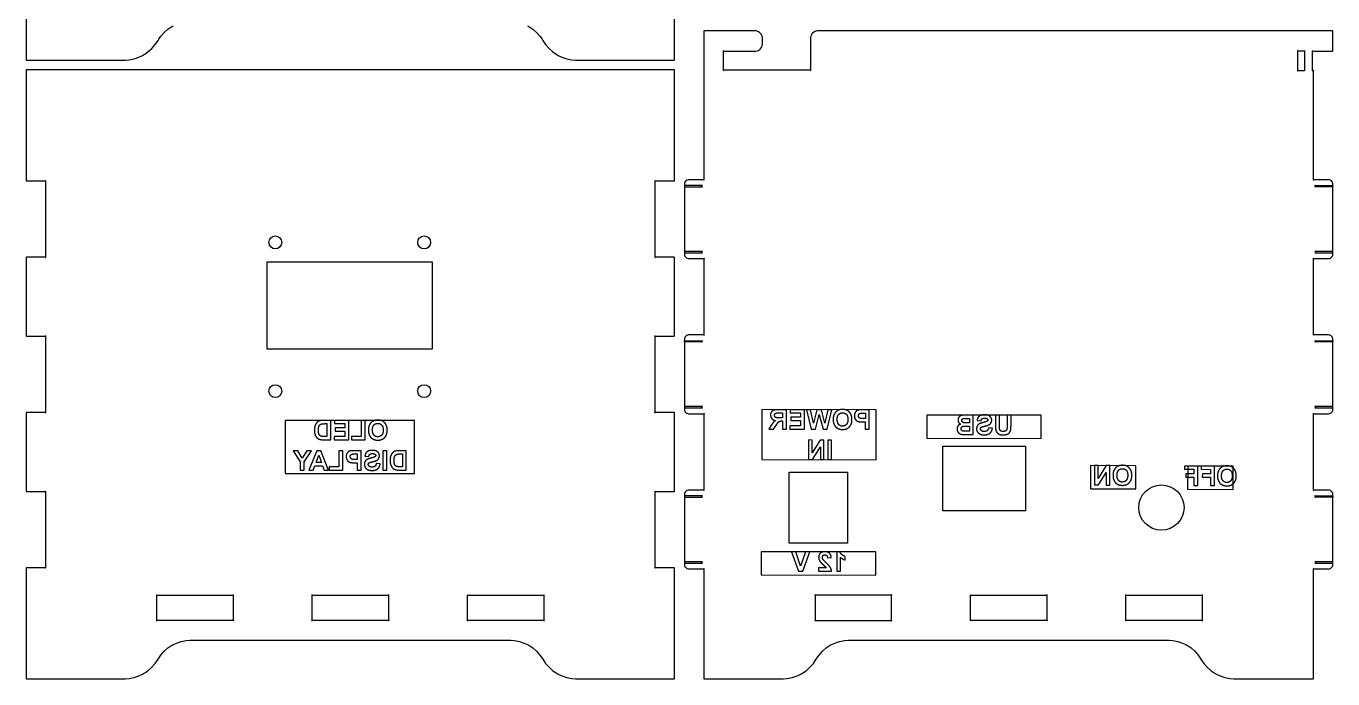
# Model space of a CAD drawing. Header units: millimetres. Extents: x 10 to 212, y 10 to 409.
# Drawn here: x 10 to 211.9, y 10 to 111 of the extents above; entities that cross this region are included whole.
import ezdxf

# ---------------------------------------------------------------- set-up
doc = ezdxf.new("R2010")
doc.units = ezdxf.units.MM
doc.layers.get('0').update_dxf_attribs({"linetype": 'CONTINUOUS'})

msp = doc.modelspace()

# ---------------------------------------------------------------- linework, layer by layer
for p, q in [((127.46, 51.63), (126.19, 51.63)), ((126.39, 51.13), (126.86, 51.13)), ((126.86, 51.13), (126.86, 50.36)), ((127.46, 48.63), (127.46, 51.63)), ((130.26, 51.63), (128.04, 51.63)), ((128.04, 51.63), (128.04, 51.12)), ((128.04, 51.12), (129.66, 51.12)), ((129.66, 51.12), (129.65, 50.46)), ((130.26, 48.63), (130.26, 51.63)), ((131.18, 51.63), (130.57, 51.63)), ((130.57, 51.63), (131.3, 48.63)), ((131.64, 49.53), (131.18, 51.63)), ((132.17, 51.63), (131.64, 49.53)), ((131.94, 48.63), (132.54, 50.87)), ((132.89, 51.62), (132.17, 51.63)), ((132.54, 50.87), (133.13, 48.62)), ((133.43, 49.56), (132.89, 51.62)), ((133.89, 51.62), (133.43, 49.56)), ((133.79, 48.62), (134.51, 51.62)), ((134.51, 51.62), (133.89, 51.62)), ((140.27, 51.61), (139.3, 51.62)), ((139.37, 51.11), (139.67, 51.11)), ((139.67, 51.11), (139.67, 50.26)), ((140.27, 48.61), (140.27, 51.61)), ((156.34, 50.79), (155.14, 50.79)), ((156.34, 47.79), (156.34, 50.79)), ((160.38, 50.79), (159.78, 50.79)), ((159.78, 50.79), (159.78, 49.22)), ((160.38, 49.13), (160.38, 50.79)), ((161.57, 50.79), (161.56, 49.17)), ((162.17, 50.79), (161.57, 50.79)), ((162.17, 49.19), (162.17, 50.79)), ((57.06, 49.98), (55.95, 49.98)), ((56.18, 49.47), (56.45, 49.47)), ((56.45, 49.47), (56.45, 47.48)), ((57.06, 46.98), (57.06, 49.98)), ((59.85, 49.98), (57.63, 49.98)), ((57.63, 49.98), (57.63, 49.47)), ((57.63, 49.47), (59.24, 49.47)), ((59.24, 48.8), (57.74, 48.8)), ((57.74, 48.8), (57.74, 48.3)), ((59.24, 49.47), (59.24, 48.8)), ((59.85, 46.98), (59.85, 49.98)), ((62.39, 49.95), (61.79, 49.95)), ((61.79, 49.95), (61.79, 47.48)), ((62.39, 46.98), (62.39, 49.95)), ((125.13, 49.22), (124.76, 48.64)), ((124.76, 48.64), (125.49, 48.64)), ((125.49, 48.64), (125.93, 49.29)), ((126.86, 50.36), (126.41, 50.37)), ((126.73, 49.89), (126.86, 49.89)), ((126.86, 49.89), (126.85, 48.63)), ((126.85, 48.63), (127.46, 48.63)), ((129.65, 49.13), (127.98, 49.14)), ((127.98, 49.14), (127.98, 48.63)), ((127.98, 48.63), (130.26, 48.63)), ((129.65, 50.46), (128.15, 50.46)), ((128.15, 50.46), (128.15, 49.95)), ((128.15, 49.95), (129.65, 49.95)), ((129.65, 49.95), (129.65, 49.13)), ((131.3, 48.63), (131.94, 48.63)), ((133.13, 48.62), (133.79, 48.62)), ((139.27, 49.75), (139.66, 49.75)), ((139.67, 50.26), (139.33, 50.26)), ((139.66, 49.75), (139.66, 48.62)), ((139.66, 48.62), (140.27, 48.61)), ((155.25, 49.1), (155.74, 49.1)), ((155.74, 49.6), (155.34, 49.6)), ((155.39, 50.29), (155.74, 50.29)), ((155.74, 50.29), (155.74, 49.6)), ((155.74, 49.1), (155.74, 48.3)), ((156.94, 49.94), (157.55, 49.91)), ((159.29, 48.77), (158.7, 48.83)), ((55.92, 46.98), (57.06, 46.98)), ((56.45, 47.48), (56, 47.48)), ((59.24, 47.48), (57.57, 47.48)), ((57.57, 47.48), (57.57, 46.98)), ((57.57, 46.98), (59.85, 46.98)), ((57.74, 48.3), (59.24, 48.3)), ((59.24, 48.3), (59.24, 47.48)), ((61.79, 47.48), (60.28, 47.48)), ((60.28, 47.48), (60.28, 46.98)), ((60.28, 46.98), (62.39, 46.98)), ((131.46, 46.94), (130.89, 46.95)), ((130.89, 46.95), (130.89, 43.95)), ((132.69, 46.94), (131.45, 44.94)), ((131.45, 44.94), (131.46, 46.94)), ((133.27, 46.94), (132.69, 46.94)), ((133.27, 43.94), (133.27, 46.94)), ((133.86, 46.94), (133.85, 43.94)), ((134.46, 46.94), (133.86, 46.94)), ((134.46, 43.94), (134.46, 46.94)), ((155.74, 48.3), (155.18, 48.3)), ((155.32, 47.79), (156.34, 47.79)), ((51.96, 45.29), (51.26, 45.29)), ((51.26, 45.29), (52.36, 43.55)), ((52.65, 44.11), (51.96, 45.29)), ((53.36, 45.29), (52.65, 44.11)), ((52.97, 43.56), (54.07, 45.29)), ((54.07, 45.29), (53.36, 45.29)), ((54.89, 45.29), (53.69, 42.29)), ((54.81, 43.48), (55.22, 44.59)), ((55.53, 45.29), (54.89, 45.29)), ((55.22, 44.59), (55.62, 43.48)), ((56.7, 42.29), (55.53, 45.29)), ((58.94, 45.27), (58.33, 45.27)), ((58.33, 45.27), (58.33, 42.8)), ((58.94, 42.29), (58.94, 45.27)), ((61.75, 45.29), (60.78, 45.29)), ((60.85, 44.79), (61.15, 44.79)), ((61.15, 44.79), (61.15, 43.93)), ((61.75, 42.29), (61.75, 45.29)), ((62.35, 44.44), (62.95, 44.41)), ((65.73, 45.29), (65.12, 45.29)), ((65.12, 45.29), (65.12, 42.29)), ((65.73, 42.29), (65.73, 45.29)), ((68.74, 45.29), (67.63, 45.29)), ((67.86, 44.79), (68.13, 44.79)), ((68.13, 44.79), (68.13, 42.8)), ((68.74, 42.29), (68.74, 45.29)), ((131.5, 43.94), (132.71, 45.9)), ((132.71, 45.9), (132.71, 43.94)), ((52.36, 43.55), (52.36, 42.29)), ((52.97, 42.29), (52.97, 43.56)), ((54.35, 42.29), (54.61, 42.97)), ((54.61, 42.97), (55.81, 42.97)), ((55.62, 43.48), (54.81, 43.48)), ((55.81, 42.97), (56.06, 42.29)), ((58.33, 42.8), (56.83, 42.8)), ((56.83, 42.8), (56.83, 42.29)), ((60.75, 43.42), (61.15, 43.42)), ((61.15, 43.93), (60.81, 43.93)), ((61.15, 43.42), (61.15, 42.29)), ((64.7, 43.27), (64.11, 43.33)), ((68.13, 42.8), (67.68, 42.8)), ((130.89, 43.95), (131.5, 43.94)), ((132.71, 43.94), (133.27, 43.94)), ((133.85, 43.94), (134.46, 43.94)), ((175.07, 42.99), (175.06, 39.99)), ((175.63, 42.99), (175.07, 42.99)), ((175.63, 40.98), (175.63, 42.99)), ((176.86, 42.98), (175.63, 40.98)), ((177.45, 42.98), (176.86, 42.98)), ((177.44, 39.98), (177.45, 42.98)), ((191.04, 42.91), (188.98, 42.92)), ((188.98, 42.92), (188.98, 42.41)), ((188.98, 42.41), (190.43, 42.41)), ((190.43, 42.41), (190.43, 41.7)), ((191.03, 39.91), (191.04, 42.91)), ((193.6, 42.91), (191.54, 42.91)), ((191.54, 42.91), (191.54, 42.41)), ((191.54, 42.41), (192.99, 42.4)), ((192.99, 42.4), (192.99, 41.69)), ((193.59, 39.91), (193.6, 42.91)), ((52.36, 42.29), (52.97, 42.29)), ((53.69, 42.29), (54.35, 42.29)), ((56.06, 42.29), (56.7, 42.29)), ((56.83, 42.29), (58.94, 42.29)), ((61.15, 42.29), (61.75, 42.29)), ((65.12, 42.29), (65.73, 42.29)), ((67.6, 42.29), (68.74, 42.29)), ((175.67, 39.99), (176.89, 41.94)), ((176.89, 41.94), (176.88, 39.98)), ((189.18, 41.7), (189.17, 41.2)), ((189.17, 41.2), (190.43, 41.19)), ((190.43, 41.7), (189.18, 41.7)), ((190.43, 41.19), (190.42, 39.92)), ((191.74, 41.7), (191.73, 41.19)), ((191.73, 41.19), (192.99, 41.18)), ((192.99, 41.69), (191.74, 41.7)), ((192.99, 41.18), (192.98, 39.91)), ((175.06, 39.99), (175.67, 39.99)), ((176.88, 39.98), (177.44, 39.98)), ((190.42, 39.92), (191.03, 39.91)), ((192.98, 39.91), (193.59, 39.91)), ((128.93, 29.66), (128.28, 29.66)), ((128.28, 29.66), (129.35, 26.66)), ((129.66, 27.44), (128.93, 29.66)), ((130.42, 29.66), (129.66, 27.44)), ((130, 26.66), (131.08, 29.65)), ((131.08, 29.65), (130.42, 29.66)), ((133.82, 28.72), (134.4, 28.77)), ((135.72, 29.66), (135.25, 29.66)), ((135.25, 29.66), (135.25, 26.65)), ((135.82, 26.64), (135.82, 28.81)), ((136.57, 28.37), (136.57, 28.9)), ((129.35, 26.66), (130, 26.66)), ((132.44, 27.19), (132.44, 26.65)), ((133.59, 27.18), (132.44, 27.19)), ((132.44, 26.65), (134.46, 26.65)), ((135.25, 26.65), (135.82, 26.64))]:
    msp.add_line(p, q)
for points in [[(10, 122.8), (10, 105.8), (10, 105.78), (10.03, 105.73), (10.08, 105.7), (10.1, 105.7), (13.1, 105.7), (25.1, 105.7), (25.3, 105.7), (25.9, 105.75), (26.68, 105.91), (27.43, 106.16), (27.98, 106.42), (28.15, 106.52), (28.32, 106.62), (28.81, 106.96), (29.41, 107.49), (29.94, 108.09), (30.28, 108.58), (30.38, 108.75), (30.48, 108.92), (30.81, 109.39), (31.32, 109.97), (31.9, 110.48), (32.37, 110.81), (32.54, 110.91), (32.71, 111.01)], [(87.49, 111.01), (87.66, 110.91), (87.83, 110.81), (88.3, 110.48), (88.88, 109.97), (89.39, 109.39), (89.72, 108.92), (89.82, 108.75), (89.92, 108.58), (90.26, 108.09), (90.79, 107.49), (91.38, 106.96), (91.88, 106.62), (92.05, 106.52), (92.22, 106.42), (92.77, 106.16), (93.52, 105.91), (94.3, 105.75), (94.9, 105.7), (95.1, 105.7), (107.1, 105.7), (110.1, 105.7), (110.12, 105.7), (110.17, 105.73), (110.2, 105.78), (110.2, 105.8), (110.2, 122.8)]]:
    msp.add_lwpolyline(points)
for points in [[(208.89, 27), (208.9, 27), (211.2, 27), (211.24, 27), (211.38, 27.02), (211.52, 27.08), (211.55, 27.09), (211.58, 27.11), (211.69, 27.21), (211.79, 27.32), (211.81, 27.35), (211.82, 27.38), (211.88, 27.52), (211.9, 27.66), (211.9, 27.7), (211.9, 28), (211.9, 38.2), (211.9, 38.18), (211.87, 38.13), (211.82, 38.1), (211.8, 38.1), (209.1, 38.1), (209.11, 38.1), (209.15, 38.11), (209.15, 38.11), (209.15, 38.12), (209.18, 38.15), (209.19, 38.15), (209.19, 38.15), (209.2, 38.19), (209.2, 38.2), (209.2, 38.21), (209.19, 38.25), (209.19, 38.25), (209.18, 38.25), (209.15, 38.28), (209.15, 38.29), (209.15, 38.29), (209.11, 38.3), (209.1, 38.3), (211.8, 38.3), (211.82, 38.3), (211.87, 38.27), (211.9, 38.22), (211.9, 38.2), (211.9, 38.5), (211.9, 38.55), (211.88, 38.68), (211.82, 38.82), (211.81, 38.85), (211.79, 38.88), (211.69, 39), (211.58, 39.09), (211.55, 39.11), (211.52, 39.12), (211.38, 39.18), (211.24, 39.2), (211.2, 39.2), (208.9, 39.2), (208.9, 51), (208.89, 51), (208.86, 51.01), (208.86, 51.04), (208.88, 51.04), (208.9, 51.01), (208.9, 51), (211.2, 51), (211.24, 51), (211.38, 51.02), (211.52, 51.08), (211.55, 51.09), (211.58, 51.11), (211.69, 51.2), (211.79, 51.32), (211.81, 51.35), (211.82, 51.38), (211.88, 51.52), (211.9, 51.66), (211.9, 51.7), (211.9, 52), (211.9, 62.2), (211.9, 62.18), (211.87, 62.13), (211.82, 62.1), (211.8, 62.1), (209.1, 62.1), (209.11, 62.1), (209.15, 62.11), (209.15, 62.11), (209.15, 62.12), (209.18, 62.15), (209.19, 62.15), (209.19, 62.15), (209.2, 62.19), (209.2, 62.2), (209.2, 62.21), (209.19, 62.25), (209.19, 62.25), (209.18, 62.25), (209.15, 62.28), (209.15, 62.29), (209.15, 62.29), (209.11, 62.3), (209.1, 62.3), (211.8, 62.3), (211.82, 62.3), (211.87, 62.27), (211.9, 62.22), (211.9, 62.2), (211.9, 62.5), (211.9, 62.59), (211.82, 62.82), (211.81, 62.85), (211.79, 62.88), (211.69, 63), (211.58, 63.09), (211.55, 63.11), (211.52, 63.12), (211.38, 63.18), (211.24, 63.2), (211.2, 63.2), (208.9, 63.2), (208.9, 75), (211.2, 75), (211.24, 75), (211.38, 75.02), (211.52, 75.08), (211.55, 75.09), (211.58, 75.11), (211.69, 75.21), (211.79, 75.32), (211.81, 75.35), (211.82, 75.38), (211.88, 75.52), (211.9, 75.66), (211.9, 75.7), (211.9, 76), (211.9, 76.02), (211.87, 76.07), (211.82, 76.1), (211.8, 76.1), (209.1, 76.1), (209.11, 76.1), (209.15, 76.09), (209.15, 76.09), (209.15, 76.09), (209.18, 76.05), (209.19, 76.05), (209.19, 76.05), (209.2, 76.01), (209.2, 76), (209.2, 75.99), (209.19, 75.95), (209.19, 75.95), (209.18, 75.95), (209.15, 75.92), (209.15, 75.91), (209.15, 75.91), (209.11, 75.9), (209.1, 75.9), (211.8, 75.9), (211.82, 75.9), (211.87, 75.93), (211.9, 75.98), (211.9, 76), (211.9, 86.2), (211.9, 86.18), (211.87, 86.13), (211.82, 86.1), (211.8, 86.1), (209.1, 86.1), (209.11, 86.1), (209.15, 86.11), (209.15, 86.11), (209.15, 86.12), (209.18, 86.15), (209.19, 86.15), (209.19, 86.15), (209.2, 86.19), (209.2, 86.2), (209.2, 86.21), (209.19, 86.25), (209.19, 86.25), (209.18, 86.25), (209.15, 86.29), (209.15, 86.29), (209.15, 86.29), (209.11, 86.3), (209.1, 86.3), (211.8, 86.3), (211.82, 86.3), (211.87, 86.27), (211.9, 86.22), (211.9, 86.2), (211.9, 86.5), (211.9, 86.59), (211.82, 86.82), (211.81, 86.85), (211.79, 86.88), (211.69, 87), (211.58, 87.09), (211.55, 87.11), (211.52, 87.12), (211.38, 87.18), (211.24, 87.2), (211.2, 87.2), (208.9, 87.2), (208.89, 87.2), (208.86, 87.19), (208.86, 87.16), (208.88, 87.16), (208.9, 87.19), (208.9, 87.2), (208.9, 104.1), (208.9, 104.03), (208.9, 104.04), (208.87, 104.1), (208.82, 104.12), (208.8, 104.12), (208.75, 104.12), (208.75, 107.08), (208.75, 107.09), (208.73, 107.12), (208.71, 107.11), (208.71, 107.09), (208.74, 107.08), (208.75, 107.08), (211.8, 107.08), (211.82, 107.08), (211.87, 107.11), (211.9, 107.16), (211.9, 107.18), (211.9, 110.1), (211.9, 110.12), (211.87, 110.17), (211.82, 110.2), (211.8, 110.2), (132.3, 110.2), (132.23, 110.2), (132.01, 110.16), (131.79, 110.08), (131.75, 110.05), (131.71, 110.03), (131.52, 109.88), (131.37, 109.69), (131.35, 109.65), (131.32, 109.61), (131.24, 109.39), (131.2, 109.17), (131.2, 109.1), (131.2, 104.12), (117.75, 104.12), (117.74, 104.12), (117.71, 104.11), (117.71, 104.09), (117.73, 104.08), (117.75, 104.12), (117.75, 104.12), (117.75, 107.08), (122.65, 107.08), (122.72, 107.08), (122.94, 107.11), (123.16, 107.2), (123.2, 107.22), (123.24, 107.25), (123.43, 107.4), (123.58, 107.58), (123.6, 107.63), (123.63, 107.67), (123.71, 107.89), (123.75, 108.11), (123.75, 108.18), (123.75, 109.1), (123.75, 109.17), (123.71, 109.39), (123.63, 109.61), (123.6, 109.65), (123.58, 109.69), (123.43, 109.88), (123.24, 110.03), (123.2, 110.05), (123.16, 110.08), (122.94, 110.16), (122.72, 110.2), (122.65, 110.2), (114.8, 110.2), (114.78, 110.2), (114.73, 110.17), (114.7, 110.12), (114.7, 110.1), (114.7, 104.1), (114.7, 87.2), (112.4, 87.2), (112.31, 87.2), (112.08, 87.12), (112.05, 87.11), (112.02, 87.09), (111.91, 87), (111.81, 86.88), (111.79, 86.85), (111.78, 86.82), (111.72, 86.68), (111.7, 86.54), (111.7, 86.5), (111.7, 86.2), (111.7, 86.18), (111.73, 86.13), (111.78, 86.1), (111.8, 86.1), (114.5, 86.1), (114.49, 86.1), (114.45, 86.11), (114.45, 86.11), (114.45, 86.12), (114.41, 86.15), (114.41, 86.15), (114.41, 86.15), (114.4, 86.19), (114.4, 86.2), (114.4, 86.21), (114.41, 86.25), (114.41, 86.25), (114.41, 86.25), (114.45, 86.29), (114.45, 86.29), (114.45, 86.29), (114.49, 86.3), (114.5, 86.3), (111.8, 86.3), (111.78, 86.3), (111.73, 86.27), (111.7, 86.22), (111.7, 86.2), (111.7, 76), (111.7, 75.7), (111.7, 75.66), (111.72, 75.52), (111.78, 75.38), (111.79, 75.35), (111.81, 75.32), (111.91, 75.21), (112.02, 75.11), (112.05, 75.09), (112.08, 75.08), (112.32, 75), (112.4, 75), (114.7, 75), (114.7, 75.01), (114.71, 75.04), (114.74, 75.04), (114.74, 75.02), (114.71, 75), (114.7, 75), (114.7, 63.2), (112.4, 63.2), (112.31, 63.2), (112.08, 63.12), (112.05, 63.11), (112.02, 63.09), (111.91, 63), (111.81, 62.88), (111.79, 62.85), (111.78, 62.82), (111.72, 62.68), (111.7, 62.55), (111.7, 62.5), (111.7, 62.2), (111.7, 62.22), (111.73, 62.27), (111.78, 62.3), (111.8, 62.3), (114.5, 62.3), (114.49, 62.3), (114.45, 62.29), (114.45, 62.29), (114.45, 62.28), (114.41, 62.25), (114.41, 62.25), (114.41, 62.25), (114.4, 62.21), (114.4, 62.2), (114.4, 62.19), (114.41, 62.15), (114.41, 62.15), (114.41, 62.15), (114.45, 62.12), (114.45, 62.11), (114.45, 62.11), (114.49, 62.1), (114.5, 62.1), (111.8, 62.1), (111.78, 62.1), (111.73, 62.13), (111.7, 62.18), (111.7, 62.2), (111.7, 52), (111.7, 51.98), (111.73, 51.93), (111.78, 51.9), (111.8, 51.9), (114.5, 51.9), (114.49, 51.9), (114.45, 51.91), (114.45, 51.91), (114.45, 51.92), (114.41, 51.95), (114.41, 51.95), (114.41, 51.95), (114.4, 51.99), (114.4, 52), (114.4, 52.01), (114.41, 52.05), (114.41, 52.05), (114.41, 52.05), (114.45, 52.09), (114.45, 52.09), (114.45, 52.09), (114.49, 52.1), (114.5, 52.1), (111.8, 52.1), (111.78, 52.1), (111.73, 52.07), (111.7, 52.02), (111.7, 52), (111.7, 51.7), (111.7, 51.66), (111.72, 51.52), (111.78, 51.38), (111.79, 51.35), (111.81, 51.32), (111.91, 51.2), (112.02, 51.11), (112.05, 51.09), (112.08, 51.08), (112.32, 51), (112.4, 51), (114.7, 51), (114.7, 51.01), (114.71, 51.04), (114.74, 51.04), (114.74, 51.01), (114.71, 51), (114.7, 51), (114.7, 39.2), (112.4, 39.2), (112.31, 39.2), (112.08, 39.12), (112.05, 39.11), (112.02, 39.09), (111.91, 39), (111.81, 38.88), (111.79, 38.85), (111.78, 38.82), (111.72, 38.68), (111.7, 38.55), (111.7, 38.5), (111.7, 38.2), (111.7, 38.18), (111.73, 38.13), (111.78, 38.1), (111.8, 38.1), (114.5, 38.1), (114.49, 38.1), (114.45, 38.11), (114.45, 38.11), (114.45, 38.12), (114.41, 38.15), (114.41, 38.15), (114.41, 38.15), (114.4, 38.19), (114.4, 38.2), (114.4, 38.21), (114.41, 38.25), (114.41, 38.25), (114.41, 38.25), (114.45, 38.28), (114.45, 38.29), (114.45, 38.29), (114.49, 38.3), (114.5, 38.3), (111.8, 38.3), (111.78, 38.3), (111.73, 38.27), (111.7, 38.22), (111.7, 38.2), (111.7, 28), (111.7, 27.7), (111.7, 27.66), (111.72, 27.52), (111.78, 27.38), (111.79, 27.35), (111.81, 27.32), (111.91, 27.21), (112.02, 27.11), (112.05, 27.09), (112.08, 27.08), (112.32, 27), (112.4, 27), (114.7, 27), (114.7, 27.01), (114.71, 27.04), (114.74, 27.04), (114.74, 27.02), (114.71, 27), (114.7, 27), (114.7, 10.1), (114.7, 10.08), (114.73, 10.03), (114.78, 10), (114.8, 10), (126.8, 10), (127, 10), (127.6, 10.05), (128.38, 10.21), (129.13, 10.46), (129.68, 10.72), (129.85, 10.82), (130.02, 10.92), (130.51, 11.26), (131.11, 11.79), (131.64, 12.39), (131.98, 12.88), (132.08, 13.05), (132.18, 13.22), (132.51, 13.69), (133.02, 14.27), (133.6, 14.78), (134.07, 15.11), (134.24, 15.21), (134.41, 15.31), (134.94, 15.55), (135.66, 15.8), (136.42, 15.95), (137, 16), (137.19, 16), (186.41, 16), (186.6, 16), (187.18, 15.95), (187.93, 15.8), (188.66, 15.55), (189.19, 15.31), (189.36, 15.21), (189.52, 15.11), (190, 14.78), (190.58, 14.27), (191.09, 13.69), (191.42, 13.22), (191.52, 13.05), (191.62, 12.88), (191.96, 12.39), (192.49, 11.79), (193.09, 11.26), (193.58, 10.92), (193.75, 10.82), (193.92, 10.72), (194.47, 10.46), (195.22, 10.21), (196, 10.05), (196.6, 10), (196.8, 10), (208.8, 10), (208.82, 10), (208.87, 10.03), (208.9, 10.08), (208.9, 10.1), (208.9, 27), (208.9, 27.01), (208.88, 27.04), (208.86, 27.04), (208.86, 27.02)], [(117.71, 107.09), (117.74, 107.08), (117.75, 107.08), (117.75, 107.09), (117.73, 107.12), (117.71, 107.11)], [(207, 107.15), (207.5, 107.15), (207.5, 107.16), (207.51, 107.19), (207.54, 107.19), (207.54, 107.16), (207.51, 107.15), (207.5, 107.15), (207.5, 104.05), (207.51, 104.05), (207.54, 104.04), (207.54, 104.01), (207.51, 104.01), (207.5, 104.04), (207.5, 104.05), (206.5, 104.05), (206.5, 104.04), (206.49, 104.01), (206.46, 104.01), (206.46, 104.04), (206.49, 104.05), (206.5, 104.05), (206.5, 107.15), (206.5, 107.16), (206.49, 107.19), (206.46, 107.19), (206.46, 107.16), (206.49, 107.15), (206.5, 107.15)], [(13.1, 10), (25.1, 10), (25.3, 10), (25.9, 10.05), (26.68, 10.21), (27.43, 10.46), (27.98, 10.72), (28.15, 10.82), (28.32, 10.92), (28.81, 11.26), (29.41, 11.79), (29.94, 12.39), (30.28, 12.88), (30.38, 13.05), (30.48, 13.22), (30.81, 13.69), (31.32, 14.27), (31.9, 14.78), (32.38, 15.11), (32.54, 15.21), (32.71, 15.31), (33.24, 15.55), (33.96, 15.8), (34.72, 15.95), (35.3, 16), (35.49, 16), (84.71, 16), (84.9, 16), (85.48, 15.95), (86.23, 15.8), (86.96, 15.55), (87.49, 15.31), (87.66, 15.21), (87.82, 15.11), (88.3, 14.78), (88.88, 14.27), (89.39, 13.69), (89.72, 13.22), (89.82, 13.05), (89.92, 12.88), (90.26, 12.39), (90.79, 11.79), (91.38, 11.26), (91.88, 10.92), (92.05, 10.82), (92.22, 10.72), (92.77, 10.46), (93.52, 10.21), (94.3, 10.05), (94.9, 10), (95.1, 10), (107.1, 10), (110.1, 10), (110.12, 10), (110.17, 10.03), (110.2, 10.08), (110.2, 10.1), (110.2, 27.1), (110.2, 27.12), (110.17, 27.17), (110.12, 27.2), (110.1, 27.2), (107.2, 27.2), (107.2, 39), (107.19, 39), (107.16, 39.02), (107.16, 39.04), (107.19, 39.04), (107.2, 39.01), (107.2, 39), (110.1, 39), (110.12, 39), (110.17, 39.03), (110.2, 39.08), (110.2, 39.1), (110.2, 51.1), (110.2, 51.12), (110.17, 51.17), (110.12, 51.2), (110.1, 51.2), (107.2, 51.2), (107.2, 51.19), (107.19, 51.16), (107.16, 51.16), (107.16, 51.19), (107.19, 51.2), (107.2, 51.2), (107.2, 63), (107.19, 63), (107.16, 63.01), (107.16, 63.04), (107.19, 63.04), (107.2, 63.01), (107.2, 63), (110.1, 63), (110.12, 63), (110.17, 63.03), (110.2, 63.08), (110.2, 63.1), (110.2, 75.1), (110.2, 75.12), (110.17, 75.17), (110.12, 75.2), (110.1, 75.2), (107.2, 75.2), (107.19, 75.2), (107.16, 75.19), (107.16, 75.16), (107.19, 75.16), (107.2, 75.19), (107.2, 75.2), (107.2, 87), (107.19, 87), (107.16, 87.01), (107.16, 87.04), (107.19, 87.04), (107.2, 87.01), (107.2, 87), (110.1, 87), (110.12, 87), (110.17, 87.03), (110.2, 87.08), (110.2, 87.1), (110.2, 104.1), (110.2, 104.12), (110.17, 104.17), (110.12, 104.2), (110.1, 104.2), (107.1, 104.2), (13.1, 104.2), (10.1, 104.2), (10.08, 104.2), (10.03, 104.17), (10, 104.12), (10, 104.1), (10, 87.1), (10, 87.08), (10.03, 87.03), (10.08, 87), (10.1, 87), (13, 87), (13, 87.01), (13.01, 87.04), (13.04, 87.04), (13.04, 87.01), (13.01, 87), (13, 87), (13, 75.2), (10.1, 75.2), (10.08, 75.2), (10.03, 75.17), (10, 75.12), (10, 75.1), (10, 63.1), (10, 63.08), (10.03, 63.03), (10.08, 63), (10.1, 63), (13, 63), (13, 51.2), (10.1, 51.2), (10.08, 51.2), (10.03, 51.17), (10, 51.12), (10, 51.1), (10, 39.1), (10, 39.08), (10.03, 39.03), (10.08, 39), (10.1, 39), (13, 39), (13, 39.01), (13.01, 39.04), (13.04, 39.04), (13.04, 39.02), (13.01, 39), (13, 39), (13, 27.2), (13, 27.19), (13.01, 27.16), (13.04, 27.16), (13.04, 27.19), (13.01, 27.2), (13, 27.2), (10.1, 27.2), (10.08, 27.2), (10.03, 27.17), (10, 27.12), (10, 27.1), (10, 10.1), (10, 10.08), (10.03, 10.03), (10.08, 10), (10.1, 10)], [(131.2, 104.12), (131.2, 104.12), (131.21, 104.08), (131.24, 104.09), (131.24, 104.11), (131.21, 104.12)], [(208.75, 104.12), (208.75, 104.12), (208.74, 104.12), (208.71, 104.11), (208.71, 104.09), (208.73, 104.08)], [(114.7, 87.19), (114.71, 87.16), (114.74, 87.16), (114.74, 87.19), (114.71, 87.2), (114.7, 87.2)], [(13.01, 75.2), (13, 75.2), (13, 75.19), (13.01, 75.16), (13.04, 75.16), (13.04, 75.19)], [(111.8, 75.9), (114.5, 75.9), (114.49, 75.9), (114.45, 75.91), (114.45, 75.91), (114.45, 75.92), (114.41, 75.95), (114.41, 75.95), (114.41, 75.95), (114.4, 75.99), (114.4, 76), (114.4, 76.01), (114.41, 76.05), (114.41, 76.05), (114.41, 76.05), (114.45, 76.09), (114.45, 76.09), (114.45, 76.09), (114.49, 76.1), (114.5, 76.1), (111.8, 76.1), (111.78, 76.1), (111.73, 76.07), (111.7, 76.02), (111.7, 76), (111.7, 75.98), (111.73, 75.93), (111.78, 75.9)], [(208.9, 75), (208.9, 75.01), (208.88, 75.04), (208.86, 75.04), (208.86, 75.02), (208.89, 75)], [(47.25, 61), (47.25, 74.5), (72.75, 74.5), (72.75, 61)], [(13, 63.01), (13, 63), (13.01, 63), (13.04, 63.01), (13.04, 63.04), (13.01, 63.04)], [(114.74, 63.16), (114.74, 63.19), (114.71, 63.2), (114.7, 63.2), (114.7, 63.19), (114.71, 63.16)], [(208.86, 63.19), (208.86, 63.16), (208.88, 63.16), (208.9, 63.19), (208.9, 63.2), (208.89, 63.2)], [(13, 51.19), (13.01, 51.16), (13.04, 51.16), (13.04, 51.19), (13.01, 51.2), (13, 51.2)], [(123.67, 43.92), (141.35, 43.89), (141.36, 51.61), (123.68, 51.64)], [(149.16, 47.21), (166.84, 47.2), (166.84, 50.79), (149.16, 50.8)], [(209.1, 52.1), (209.11, 52.1), (209.15, 52.09), (209.15, 52.09), (209.15, 52.09), (209.18, 52.05), (209.19, 52.05), (209.19, 52.05), (209.2, 52.01), (209.2, 52), (209.2, 51.99), (209.19, 51.95), (209.19, 51.95), (209.18, 51.95), (209.15, 51.92), (209.15, 51.91), (209.15, 51.91), (209.11, 51.9), (209.1, 51.9), (211.8, 51.9), (211.82, 51.9), (211.87, 51.93), (211.9, 51.98), (211.9, 52), (211.9, 52.02), (211.87, 52.07), (211.82, 52.1), (211.8, 52.1)], [(50, 41.77), (70, 41.77), (70, 49.98), (50, 49.98)], [(164.4, 35.97), (151.63, 35.97), (151.63, 45.97), (164.4, 45.97)], [(174.43, 39.39), (181.46, 39.37), (181.47, 42.97), (174.44, 42.99)], [(189.46, 39.32), (196.49, 39.3), (196.5, 42.9), (189.47, 42.92)], [(127.9, 30.97), (127.9, 41.97), (136.9, 41.97), (136.9, 30.97)], [(114.7, 39.19), (114.71, 39.16), (114.74, 39.16), (114.74, 39.19), (114.71, 39.2), (114.7, 39.2)], [(208.9, 39.19), (208.9, 39.2), (208.89, 39.2), (208.86, 39.19), (208.86, 39.16), (208.88, 39.16)], [(123.58, 26.07), (141.26, 26.03), (141.26, 29.63), (123.59, 29.67)], [(107.19, 27.16), (107.2, 27.19), (107.2, 27.2), (107.19, 27.2), (107.16, 27.19), (107.16, 27.16)], [(114.45, 27.91), (114.45, 27.91), (114.45, 27.92), (114.41, 27.95), (114.41, 27.95), (114.41, 27.95), (114.4, 27.99), (114.4, 28), (114.4, 28.01), (114.41, 28.05), (114.41, 28.05), (114.41, 28.05), (114.45, 28.09), (114.45, 28.09), (114.45, 28.09), (114.49, 28.1), (114.5, 28.1), (111.8, 28.1), (111.78, 28.1), (111.73, 28.07), (111.7, 28.02), (111.7, 28), (111.7, 27.98), (111.73, 27.93), (111.78, 27.9), (111.8, 27.9), (114.5, 27.9), (114.49, 27.9)], [(211.82, 28.1), (211.8, 28.1), (209.1, 28.1), (209.11, 28.1), (209.15, 28.09), (209.15, 28.09), (209.15, 28.09), (209.18, 28.05), (209.19, 28.05), (209.19, 28.05), (209.2, 28.01), (209.2, 28), (209.2, 27.99), (209.19, 27.95), (209.19, 27.95), (209.18, 27.95), (209.15, 27.92), (209.15, 27.91), (209.15, 27.91), (209.11, 27.9), (209.1, 27.9), (211.8, 27.9), (211.82, 27.9), (211.87, 27.93), (211.9, 27.98), (211.9, 28), (211.9, 28.02), (211.87, 28.07)], [(30.16, 19.01), (30.16, 18.99), (30.18, 18.98), (30.2, 19.02), (30.2, 19.03), (30.2, 22.97), (30.19, 22.97), (30.16, 22.99), (30.16, 23.01), (30.18, 23.02), (30.2, 22.99), (30.2, 22.97), (42, 22.97), (42.01, 22.97), (42.04, 22.99), (42.04, 23.01), (42.01, 23.02), (42, 22.99), (42, 22.97), (42, 19.03), (42.01, 19.03), (42.04, 19.01), (42.04, 18.99), (42.01, 18.98), (42, 19.02), (42, 19.03), (36.1, 19.03), (30.2, 19.03), (30.19, 19.03)], [(54.19, 22.97), (54.2, 22.97), (54.2, 22.99), (54.18, 23.02), (54.16, 23.01), (54.16, 22.99)], [(60.1, 19.03), (54.2, 19.03), (54.2, 22.97), (66, 22.97), (66.01, 22.97), (66.04, 22.99), (66.04, 23.01), (66.01, 23.02), (66, 22.99), (66, 22.97), (66, 19.03), (66.01, 19.03), (66.04, 19.01), (66.04, 18.99), (66.01, 18.98), (66, 19.02), (66, 19.03)], [(90, 19.03), (84.1, 19.03), (78.2, 19.03), (78.19, 19.03), (78.16, 19.01), (78.16, 18.99), (78.18, 18.98), (78.2, 19.02), (78.2, 19.03), (78.2, 22.97), (78.19, 22.97), (78.16, 22.99), (78.16, 23.01), (78.18, 23.02), (78.2, 22.99), (78.2, 22.97), (90, 22.97), (90, 22.99), (90.01, 23.02), (90.04, 23.01), (90.04, 22.99), (90.01, 22.97), (90, 22.97)], [(131.89, 22.97), (131.9, 22.97), (131.9, 19.03), (137.8, 19.03), (143.7, 19.03), (143.7, 22.97), (131.9, 22.97), (131.9, 22.99), (131.88, 23.02), (131.86, 23.01), (131.86, 22.99)], [(143.7, 22.99), (143.7, 22.97), (143.71, 22.97), (143.74, 22.99), (143.74, 23.01), (143.71, 23.02)], [(155.9, 22.97), (167.7, 22.97), (167.7, 19.03), (167.71, 19.03), (167.74, 19.01), (167.74, 18.99), (167.71, 18.98), (167.7, 19.02), (167.7, 19.03), (161.8, 19.03), (155.9, 19.03), (155.9, 22.97), (155.89, 22.97), (155.86, 22.99), (155.86, 23.01), (155.88, 23.02), (155.9, 22.99)], [(167.7, 22.97), (167.71, 22.97), (167.74, 22.99), (167.74, 23.01), (167.71, 23.02), (167.7, 22.99)], [(179.89, 22.97), (179.9, 22.97), (179.9, 22.99), (179.88, 23.02), (179.86, 23.01), (179.86, 22.99)], [(191.7, 19.03), (185.8, 19.03), (179.9, 19.03), (179.9, 22.97), (191.7, 22.97), (191.71, 22.97), (191.74, 22.99), (191.74, 23.01), (191.71, 23.02), (191.7, 22.99), (191.7, 22.97)], [(54.2, 19.03), (54.19, 19.03), (54.16, 19.01), (54.16, 18.99), (54.18, 18.98), (54.2, 19.02)], [(90.04, 18.99), (90.04, 19.01), (90.01, 19.03), (90, 19.03), (90, 19.02), (90.01, 18.98)], [(131.9, 19.02), (131.9, 19.03), (131.89, 19.03), (131.86, 19.01), (131.86, 18.99), (131.88, 18.98)], [(143.7, 19.03), (143.7, 19.02), (143.71, 18.98), (143.74, 18.99), (143.74, 19.01), (143.71, 19.03)], [(155.9, 19.02), (155.9, 19.03), (155.89, 19.03), (155.86, 19.01), (155.86, 18.99), (155.88, 18.98)], [(179.89, 19.03), (179.86, 19.01), (179.86, 18.99), (179.88, 18.98), (179.9, 19.02), (179.9, 19.03)], [(191.7, 19.02), (191.71, 18.98), (191.74, 18.99), (191.74, 19.01), (191.71, 19.03), (191.7, 19.03)]]:
    msp.add_lwpolyline(points, close=True)
for centre, radius in [((48.5, 77.5), 1), ((71.5, 77.5), 1), ((48.5, 54.5), 1), ((71.5, 54.5), 1), ((185.4, 36.5), 3.5)]:
    msp.add_circle(centre, radius)
for points in [[(125.14, 51.27), (125.01, 51.06), (125.01, 50.79)], [(125.01, 50.79), (125.01, 50.46), (125.21, 50.24)], [(125.49, 51.55), (125.27, 51.47), (125.14, 51.27)], [(126.19, 51.63), (125.71, 51.63), (125.49, 51.55)], [(125.63, 50.76), (125.63, 50.91), (125.72, 51)], [(125.7, 50.53), (125.63, 50.62), (125.63, 50.76)], [(125.86, 50.4), (125.76, 50.44), (125.7, 50.53)], [(125.72, 51), (125.8, 51.09), (125.94, 51.12)], [(125.94, 51.12), (126.02, 51.13), (126.39, 51.13)], [(135.09, 51.26), (134.69, 50.85), (134.69, 50.12)], [(136.15, 51.67), (135.49, 51.67), (135.09, 51.26)], [(135.31, 50.13), (135.32, 50.65), (135.54, 50.9)], [(135.54, 50.9), (135.77, 51.15), (136.14, 51.15)], [(136.14, 51.15), (136.52, 51.15), (136.75, 50.9)], [(136.8, 51.55), (136.52, 51.67), (136.15, 51.67)], [(136.75, 50.9), (136.97, 50.64), (136.97, 50.12)], [(137.18, 51.28), (137.01, 51.46), (136.8, 51.55)], [(137.46, 50.87), (137.36, 51.1), (137.18, 51.28)], [(137.6, 50.1), (137.6, 50.56), (137.46, 50.87)], [(138.15, 51.28), (137.97, 51.05), (137.97, 50.69)], [(137.97, 50.69), (137.97, 50.42), (138.07, 50.23)], [(138.58, 51.57), (138.32, 51.5), (138.15, 51.28)], [(139.3, 51.62), (138.75, 51.62), (138.58, 51.57)], [(138.6, 50.69), (138.6, 50.85), (138.69, 50.96)], [(138.67, 50.45), (138.6, 50.55), (138.6, 50.69)], [(138.69, 50.96), (138.79, 51.06), (138.94, 51.09)], [(138.94, 51.09), (139.05, 51.11), (139.37, 51.11)], [(154.3, 50.64), (154.16, 50.55), (154.07, 50.39)], [(154.61, 50.76), (154.44, 50.73), (154.3, 50.64)], [(155.14, 50.79), (154.79, 50.79), (154.61, 50.76)], [(157.24, 50.6), (156.95, 50.35), (156.94, 49.94)], [(158.09, 50.84), (157.53, 50.84), (157.24, 50.6)], [(158.68, 50.74), (158.44, 50.84), (158.09, 50.84)], [(159.06, 50.43), (158.93, 50.63), (158.68, 50.74)], [(54.64, 49.16), (54.54, 48.87), (54.54, 48.45)], [(54.93, 49.64), (54.74, 49.44), (54.64, 49.16)], [(55.38, 49.92), (55.11, 49.84), (54.93, 49.64)], [(55.17, 48.47), (55.17, 48.82), (55.23, 49.01)], [(55.23, 47.92), (55.17, 48.13), (55.17, 48.47)], [(55.23, 49.01), (55.29, 49.19), (55.4, 49.3)], [(55.95, 49.98), (55.57, 49.98), (55.38, 49.92)], [(55.4, 49.3), (55.51, 49.4), (55.68, 49.44)], [(55.68, 49.44), (55.81, 49.47), (56.18, 49.47)], [(63.28, 49.62), (62.88, 49.2), (62.88, 48.47)], [(62.88, 48.47), (62.88, 47.74), (63.28, 47.33)], [(64.34, 50.03), (63.68, 50.03), (63.28, 49.62)], [(63.51, 48.49), (63.51, 49), (63.73, 49.26)], [(63.74, 47.7), (63.51, 47.96), (63.51, 48.49)], [(63.73, 49.26), (63.96, 49.51), (64.34, 49.51)], [(64.99, 49.91), (64.71, 50.03), (64.34, 50.03)], [(64.34, 49.51), (64.71, 49.51), (64.94, 49.25)], [(65.17, 48.48), (65.17, 47.97), (64.93, 47.7)], [(64.94, 49.25), (65.17, 49), (65.17, 48.48)], [(65.38, 49.64), (65.2, 49.82), (64.99, 49.91)], [(65.66, 49.23), (65.55, 49.46), (65.38, 49.64)], [(65.4, 47.33), (65.79, 47.74), (65.79, 48.46)], [(65.79, 48.46), (65.79, 48.92), (65.66, 49.23)], [(125.48, 49.71), (125.35, 49.57), (125.13, 49.22)], [(125.21, 50.24), (125.41, 50.02), (125.8, 49.96)], [(125.8, 49.96), (125.6, 49.84), (125.48, 49.71)], [(126.41, 50.37), (125.97, 50.37), (125.86, 50.4)], [(125.93, 49.29), (126.16, 49.64), (126.25, 49.73)], [(126.25, 49.73), (126.33, 49.82), (126.43, 49.85)], [(126.43, 49.85), (126.52, 49.89), (126.73, 49.89)], [(134.69, 50.12), (134.69, 49.39), (135.08, 48.98)], [(135.08, 48.98), (135.48, 48.57), (136.14, 48.57)], [(135.55, 49.35), (135.31, 49.61), (135.31, 50.13)], [(136.14, 49.09), (135.78, 49.09), (135.55, 49.35)], [(136.74, 49.35), (136.5, 49.09), (136.14, 49.09)], [(136.14, 48.57), (136.81, 48.57), (137.2, 48.98)], [(136.97, 50.12), (136.97, 49.61), (136.74, 49.35)], [(137.2, 48.98), (137.6, 49.38), (137.6, 50.1)], [(138.07, 50.23), (138.17, 50.04), (138.33, 49.93)], [(138.33, 49.93), (138.48, 49.83), (138.64, 49.79)], [(138.64, 49.79), (138.86, 49.75), (139.27, 49.75)], [(138.86, 50.3), (138.73, 50.35), (138.67, 50.45)], [(139.33, 50.26), (138.98, 50.26), (138.86, 50.3)], [(153.98, 49.12), (153.83, 48.92), (153.83, 48.66)], [(153.83, 48.66), (153.83, 48.46), (153.92, 48.27)], [(154.07, 50.39), (153.98, 50.23), (153.98, 50.04)], [(153.98, 50.04), (153.98, 49.83), (154.09, 49.65)], [(154.4, 49.39), (154.12, 49.31), (153.98, 49.12)], [(154.09, 49.65), (154.2, 49.48), (154.4, 49.39)], [(154.46, 48.69), (154.46, 48.83), (154.52, 48.92)], [(154.54, 48.44), (154.46, 48.53), (154.46, 48.69)], [(154.52, 48.92), (154.59, 49.02), (154.71, 49.06)], [(154.57, 49.95), (154.57, 50.09), (154.64, 50.18)], [(154.66, 49.72), (154.57, 49.81), (154.57, 49.95)], [(154.64, 50.18), (154.72, 50.27), (154.87, 50.28)], [(154.9, 49.61), (154.74, 49.63), (154.66, 49.72)], [(154.71, 49.06), (154.83, 49.1), (155.25, 49.1)], [(154.87, 50.28), (154.96, 50.29), (155.39, 50.29)], [(155.34, 49.6), (154.99, 49.6), (154.9, 49.61)], [(156.97, 49.14), (156.85, 48.95), (156.85, 48.67)], [(156.85, 48.67), (156.85, 48.41), (157, 48.18)], [(157.31, 49.45), (157.09, 49.34), (156.97, 49.14)], [(157.96, 49.66), (157.52, 49.56), (157.31, 49.45)], [(157.46, 48.66), (157.46, 48.77), (157.52, 48.85)], [(157.61, 48.37), (157.46, 48.5), (157.46, 48.66)], [(157.52, 48.85), (157.58, 48.92), (157.74, 48.98)], [(157.55, 49.91), (157.59, 50.14), (157.71, 50.24)], [(157.71, 50.24), (157.84, 50.34), (158.1, 50.34)], [(157.74, 48.98), (157.85, 49.01), (158.23, 49.11)], [(158.52, 49.87), (158.4, 49.77), (157.96, 49.66)], [(158.1, 50.34), (158.36, 50.34), (158.51, 50.23)], [(158.23, 49.11), (158.71, 49.23), (158.91, 49.4)], [(158.7, 48.83), (158.65, 48.53), (158.49, 48.39)], [(158.51, 50.23), (158.61, 50.16), (158.61, 50.05)], [(158.61, 50.05), (158.61, 49.94), (158.52, 49.87)], [(158.91, 49.4), (159.19, 49.65), (159.19, 50.01)], [(158.93, 48), (159.23, 48.26), (159.29, 48.77)], [(159.19, 50.01), (159.19, 50.24), (159.06, 50.43)], [(159.78, 49.22), (159.78, 48.68), (159.83, 48.45)], [(160.41, 48.62), (160.38, 48.78), (160.38, 49.13)], [(160.57, 48.36), (160.44, 48.47), (160.41, 48.62)], [(161.54, 48.66), (161.5, 48.48), (161.36, 48.37)], [(161.56, 49.17), (161.56, 48.78), (161.54, 48.66)], [(162.11, 48.43), (162.17, 48.69), (162.17, 49.19)], [(54.54, 48.45), (54.54, 48.08), (54.63, 47.81)], [(54.63, 47.81), (54.75, 47.48), (54.95, 47.28)], [(54.95, 47.28), (55.11, 47.12), (55.38, 47.04)], [(55.39, 47.63), (55.29, 47.72), (55.23, 47.92)], [(55.38, 47.04), (55.58, 46.98), (55.92, 46.98)], [(55.63, 47.51), (55.48, 47.55), (55.39, 47.63)], [(56, 47.48), (55.74, 47.48), (55.63, 47.51)], [(63.28, 47.33), (63.67, 46.92), (64.33, 46.92)], [(64.34, 47.44), (63.97, 47.44), (63.74, 47.7)], [(64.33, 46.92), (65, 46.92), (65.4, 47.33)], [(64.93, 47.7), (64.7, 47.44), (64.34, 47.44)], [(153.92, 48.27), (154.02, 48.07), (154.18, 47.96)], [(154.18, 47.96), (154.35, 47.84), (154.59, 47.81)], [(154.76, 48.32), (154.63, 48.34), (154.54, 48.44)], [(154.59, 47.81), (154.74, 47.8), (155.32, 47.79)], [(155.18, 48.3), (154.85, 48.3), (154.76, 48.32)], [(157, 48.18), (157.14, 47.96), (157.4, 47.85)], [(157.4, 47.85), (157.66, 47.74), (158.05, 47.74)], [(158.05, 48.25), (157.76, 48.25), (157.61, 48.37)], [(158.49, 48.39), (158.33, 48.25), (158.05, 48.25)], [(158.05, 47.74), (158.62, 47.74), (158.93, 48)], [(159.83, 48.45), (159.88, 48.23), (160.01, 48.08)], [(160.01, 48.08), (160.14, 47.92), (160.36, 47.83)], [(160.36, 47.83), (160.58, 47.74), (160.94, 47.74)], [(160.96, 48.26), (160.7, 48.26), (160.57, 48.36)], [(160.94, 47.74), (161.37, 47.74), (161.59, 47.84)], [(161.36, 48.37), (161.21, 48.26), (160.96, 48.26)], [(161.59, 47.84), (161.81, 47.94), (161.94, 48.1)], [(161.94, 48.1), (162.07, 48.26), (162.11, 48.43)], [(59.63, 44.95), (59.45, 44.73), (59.45, 44.37)], [(60.06, 45.25), (59.8, 45.18), (59.63, 44.95)], [(60.78, 45.29), (60.23, 45.29), (60.06, 45.25)], [(60.08, 44.36), (60.08, 44.53), (60.17, 44.63)], [(60.17, 44.63), (60.27, 44.74), (60.42, 44.77)], [(60.42, 44.77), (60.53, 44.79), (60.85, 44.79)], [(62.65, 45.1), (62.36, 44.85), (62.35, 44.44)], [(63.5, 45.34), (62.93, 45.34), (62.65, 45.1)], [(62.95, 44.41), (62.99, 44.64), (63.12, 44.74)], [(63.12, 44.74), (63.25, 44.84), (63.5, 44.84)], [(64.09, 45.24), (63.84, 45.34), (63.5, 45.34)], [(63.5, 44.84), (63.77, 44.84), (63.92, 44.73)], [(63.92, 44.73), (64.01, 44.66), (64.01, 44.55)], [(64.01, 44.55), (64.01, 44.44), (63.92, 44.37)], [(64.46, 44.94), (64.33, 45.14), (64.09, 45.24)], [(64.32, 43.9), (64.59, 44.15), (64.59, 44.51)], [(64.59, 44.51), (64.59, 44.74), (64.46, 44.94)], [(66.32, 44.47), (66.23, 44.19), (66.23, 43.76)], [(66.61, 44.96), (66.42, 44.76), (66.32, 44.47)], [(67.06, 45.24), (66.8, 45.16), (66.61, 44.96)], [(66.91, 44.33), (66.97, 44.51), (67.08, 44.62)], [(67.63, 45.29), (67.26, 45.29), (67.06, 45.24)], [(67.08, 44.62), (67.2, 44.72), (67.36, 44.76)], [(67.36, 44.76), (67.49, 44.79), (67.86, 44.79)], [(59.45, 44.37), (59.45, 44.09), (59.55, 43.91)], [(59.55, 43.91), (59.65, 43.72), (59.81, 43.61)], [(59.81, 43.61), (59.96, 43.5), (60.12, 43.47)], [(60.15, 44.13), (60.08, 44.23), (60.08, 44.36)], [(60.12, 43.47), (60.34, 43.42), (60.75, 43.42)], [(60.34, 43.98), (60.21, 44.03), (60.15, 44.13)], [(60.81, 43.93), (60.46, 43.93), (60.34, 43.98)], [(62.38, 43.64), (62.26, 43.45), (62.26, 43.17)], [(62.26, 43.17), (62.26, 42.91), (62.4, 42.68)], [(62.71, 43.95), (62.5, 43.84), (62.38, 43.64)], [(62.4, 42.68), (62.55, 42.46), (62.81, 42.35)], [(63.37, 44.17), (62.92, 44.06), (62.71, 43.95)], [(62.87, 43.16), (62.87, 43.27), (62.93, 43.35)], [(63.02, 42.88), (62.87, 43), (62.87, 43.16)], [(62.93, 43.35), (62.99, 43.42), (63.15, 43.48)], [(63.46, 42.75), (63.16, 42.75), (63.02, 42.88)], [(63.15, 43.48), (63.25, 43.51), (63.63, 43.61)], [(63.92, 44.37), (63.81, 44.27), (63.37, 44.17)], [(63.9, 42.89), (63.73, 42.75), (63.46, 42.75)], [(63.46, 42.24), (64.03, 42.24), (64.34, 42.5)], [(63.63, 43.61), (64.12, 43.73), (64.32, 43.9)], [(64.11, 43.33), (64.06, 43.03), (63.9, 42.89)], [(64.34, 42.5), (64.64, 42.77), (64.7, 43.27)], [(66.23, 43.76), (66.23, 43.39), (66.32, 43.13)], [(66.32, 43.13), (66.43, 42.8), (66.64, 42.6)], [(66.64, 42.6), (66.8, 42.44), (67.06, 42.36)], [(66.85, 43.79), (66.85, 44.14), (66.91, 44.33)], [(66.91, 43.24), (66.85, 43.44), (66.85, 43.79)], [(67.07, 42.95), (66.97, 43.04), (66.91, 43.24)], [(67.32, 42.83), (67.17, 42.86), (67.07, 42.95)], [(67.68, 42.8), (67.43, 42.8), (67.32, 42.83)], [(178.33, 42.62), (177.93, 42.21), (177.93, 41.48)], [(179.39, 43.03), (178.73, 43.03), (178.33, 42.62)], [(178.78, 42.26), (179.01, 42.51), (179.38, 42.51)], [(179.38, 42.51), (179.76, 42.51), (179.99, 42.25)], [(180.04, 42.91), (179.76, 43.03), (179.39, 43.03)], [(180.42, 42.64), (180.25, 42.82), (180.04, 42.91)], [(180.7, 42.22), (180.6, 42.45), (180.42, 42.64)], [(194.47, 42.55), (194.07, 42.13), (194.07, 41.4)], [(195.53, 42.95), (194.87, 42.96), (194.47, 42.55)], [(194.92, 42.18), (195.15, 42.44), (195.53, 42.44)], [(196.18, 42.83), (195.9, 42.95), (195.53, 42.95)], [(195.53, 42.44), (195.9, 42.43), (196.13, 42.18)], [(196.57, 42.56), (196.39, 42.74), (196.18, 42.83)], [(196.84, 42.15), (196.74, 42.38), (196.57, 42.56)], [(62.81, 42.35), (63.07, 42.24), (63.46, 42.24)], [(67.06, 42.36), (67.26, 42.29), (67.6, 42.29)], [(177.93, 41.48), (177.92, 40.75), (178.32, 40.34)], [(178.55, 41.49), (178.55, 42), (178.78, 42.26)], [(178.78, 40.71), (178.55, 40.97), (178.55, 41.49)], [(179.38, 40.44), (179.01, 40.44), (178.78, 40.71)], [(179.97, 40.7), (179.74, 40.44), (179.38, 40.44)], [(180.21, 41.48), (180.21, 40.97), (179.97, 40.7)], [(179.99, 42.25), (180.21, 41.99), (180.21, 41.48)], [(180.44, 40.33), (180.83, 40.74), (180.84, 41.45)], [(180.84, 41.45), (180.84, 41.91), (180.7, 42.22)], [(194.07, 41.4), (194.07, 40.68), (194.46, 40.26)], [(194.7, 41.41), (194.7, 41.93), (194.92, 42.18)], [(194.93, 40.63), (194.69, 40.89), (194.7, 41.41)], [(195.52, 40.37), (195.16, 40.37), (194.93, 40.63)], [(196.12, 40.63), (195.88, 40.37), (195.52, 40.37)], [(196.36, 41.4), (196.35, 40.89), (196.12, 40.63)], [(196.13, 42.18), (196.36, 41.92), (196.36, 41.4)], [(196.58, 40.26), (196.98, 40.66), (196.98, 41.38)], [(196.98, 41.38), (196.98, 41.84), (196.84, 42.15)], [(178.32, 40.34), (178.71, 39.93), (179.37, 39.93)], [(179.37, 39.93), (180.04, 39.92), (180.44, 40.33)], [(194.46, 40.26), (194.86, 39.85), (195.52, 39.85)], [(195.52, 39.85), (196.19, 39.85), (196.58, 40.26)], [(132.7, 29.42), (132.45, 29.19), (132.45, 28.83)], [(132.45, 28.83), (132.45, 28.63), (132.52, 28.44)], [(132.52, 28.44), (132.59, 28.26), (132.75, 28.06)], [(133.4, 29.66), (132.96, 29.66), (132.7, 29.42)], [(133.03, 28.79), (133.03, 28.98), (133.13, 29.08)], [(133.14, 28.43), (133.02, 28.61), (133.03, 28.79)], [(133.13, 29.08), (133.23, 29.19), (133.41, 29.19)], [(133.62, 27.94), (133.23, 28.31), (133.14, 28.43)], [(134.08, 29.45), (133.81, 29.66), (133.4, 29.66)], [(133.41, 29.19), (133.59, 29.18), (133.7, 29.08)], [(133.7, 29.08), (133.81, 28.97), (133.82, 28.72)], [(134.4, 28.77), (134.35, 29.25), (134.08, 29.45)], [(136.08, 29.18), (135.82, 29.38), (135.72, 29.66)], [(135.82, 28.81), (136.14, 28.52), (136.57, 28.37)], [(136.57, 28.9), (136.34, 28.97), (136.08, 29.18)], [(132.75, 28.06), (132.85, 27.93), (133.13, 27.68)], [(133.13, 27.68), (133.4, 27.43), (133.47, 27.34)], [(133.47, 27.34), (133.54, 27.26), (133.59, 27.18)], [(134.26, 27.22), (134.1, 27.49), (133.62, 27.94)], [(134.46, 26.65), (134.43, 26.95), (134.26, 27.22)]]:
    msp.add_open_spline(points, degree=2)

doc.saveas('drawing.dxf')
